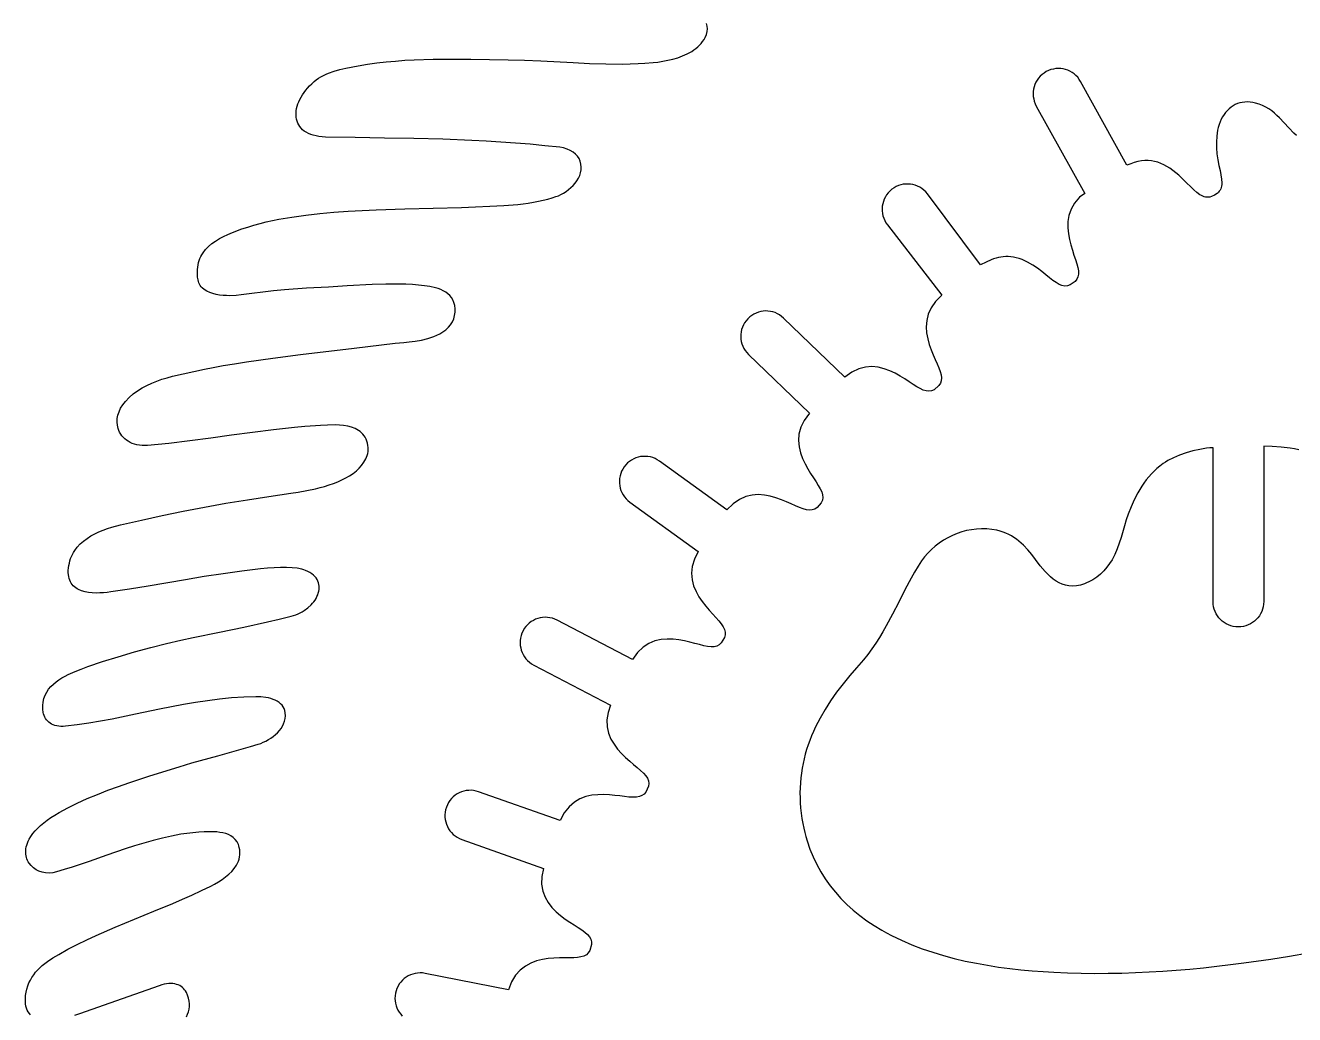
# Model space of a CAD drawing. Extents: x 4 to 246, y 5 to 420.
# Drawn here: x 4.5 to 79.9, y 107.8 to 166.5 of the extents above; entities that cross this region are included whole.
import ezdxf

# ---------------------------------------------------------------- set-up
doc = ezdxf.new("R2010")
doc.units = 0
doc.layers.add('IMPORT_-_TIRANO', color=18, linetype='CONTINUOUS')

msp = doc.modelspace()

# ---------------------------------------------------------------- linework, layer by layer
at = {"layer": 'IMPORT_-_TIRANO'}
for points in [[(4.813, 107.743), (4.738, 107.824), (4.672, 107.915), (4.615, 108.018), (4.569, 108.132), (4.534, 108.258), (4.511, 108.397), (4.5, 108.548), (4.501, 108.712), (4.516, 108.89), (4.545, 109.081), (4.588, 109.277), (4.644, 109.464), (4.713, 109.641), (4.795, 109.81), (4.888, 109.97), (4.992, 110.123), (5.105, 110.269), (5.229, 110.407), (5.361, 110.54), (5.502, 110.667), (5.65, 110.788), (5.805, 110.905), (6.132, 111.126), (6.48, 111.334), (7.027, 111.635), (7.58, 111.921), (8.138, 112.194), (8.7, 112.456), (9.835, 112.952), (10.977, 113.425), (12.121, 113.891), (13.261, 114.363), (13.827, 114.607), (14.39, 114.858), (14.949, 115.118), (15.503, 115.39), (15.733, 115.511), (15.958, 115.641), (16.176, 115.78), (16.382, 115.93), (16.574, 116.089), (16.747, 116.258), (16.9, 116.438), (17.028, 116.628), (17.091, 116.745), (17.144, 116.866), (17.185, 116.992), (17.215, 117.121), (17.232, 117.253), (17.236, 117.39), (17.225, 117.531), (17.2, 117.675), (17.175, 117.771), (17.144, 117.86), (17.107, 117.944), (17.064, 118.021), (16.963, 118.157), (16.843, 118.272), (16.706, 118.366), (16.555, 118.442), (16.392, 118.502), (16.22, 118.546), (16.041, 118.578), (15.857, 118.599), (15.485, 118.613), (15.123, 118.604), (14.79, 118.584), (14.261, 118.537), (13.723, 118.461), (13.179, 118.361), (12.631, 118.238), (12.079, 118.097), (11.527, 117.941), (10.975, 117.772), (10.426, 117.595), (9.343, 117.224), (8.292, 116.856), (7.287, 116.515), (6.807, 116.363), (6.343, 116.227), (6.12, 116.179), (5.902, 116.162), (5.692, 116.173), (5.492, 116.212), (5.304, 116.275), (5.13, 116.362), (4.974, 116.471), (4.837, 116.601), (4.722, 116.749), (4.674, 116.829), (4.631, 116.914), (4.595, 117.002), (4.567, 117.094), (4.545, 117.19), (4.531, 117.289), (4.524, 117.391), (4.526, 117.495), (4.536, 117.603), (4.554, 117.713), (4.582, 117.825), (4.619, 117.939), (4.665, 118.055), (4.721, 118.172), (4.819, 118.34), (4.938, 118.506), (5.075, 118.669), (5.232, 118.831), (5.405, 118.99), (5.595, 119.147), (5.801, 119.301), (6.02, 119.454), (6.253, 119.603), (6.498, 119.751), (7.021, 120.037), (7.581, 120.314), (8.169, 120.579), (8.777, 120.833), (9.397, 121.075), (10.021, 121.305), (10.64, 121.523), (11.833, 121.918), (12.908, 122.258), (13.625, 122.475), (14.387, 122.697), (15.931, 123.128), (17.314, 123.512), (17.874, 123.673), (18.31, 123.807), (18.468, 123.862), (18.625, 123.927), (18.779, 124.001), (18.93, 124.083), (19.076, 124.173), (19.215, 124.272), (19.346, 124.378), (19.468, 124.493), (19.579, 124.616), (19.678, 124.746), (19.762, 124.883), (19.832, 125.028), (19.885, 125.18), (19.919, 125.338), (19.934, 125.504), (19.928, 125.676), (19.906, 125.805), (19.866, 125.923), (19.81, 126.031), (19.739, 126.128), (19.654, 126.216), (19.557, 126.294), (19.449, 126.363), (19.33, 126.424), (19.203, 126.475), (19.069, 126.519), (18.929, 126.555), (18.784, 126.583), (18.484, 126.618), (18.181, 126.627), (17.462, 126.607), (16.744, 126.558), (16.026, 126.486), (15.309, 126.394), (14.594, 126.284), (13.88, 126.159), (12.458, 125.883), (11.046, 125.589), (9.645, 125.306), (8.95, 125.176), (8.259, 125.059), (7.572, 124.958), (6.89, 124.876), (6.743, 124.866), (6.606, 124.866), (6.478, 124.876), (6.358, 124.897), (6.248, 124.926), (6.145, 124.964), (6.051, 125.01), (5.966, 125.064), (5.888, 125.124), (5.818, 125.191), (5.757, 125.264), (5.702, 125.343), (5.656, 125.426), (5.617, 125.514), (5.585, 125.606), (5.56, 125.701), (5.531, 125.899), (5.529, 126.104), (5.552, 126.312), (5.6, 126.518), (5.671, 126.719), (5.764, 126.91), (5.879, 127.087), (6.013, 127.246), (6.161, 127.385), (6.32, 127.514), (6.489, 127.632), (6.668, 127.742), (6.855, 127.845), (7.049, 127.942), (7.454, 128.123), (7.815, 128.268), (8.208, 128.416), (9.073, 128.713), (10.01, 129.006), (10.983, 129.287), (11.953, 129.55), (12.882, 129.786), (13.734, 129.989), (14.47, 130.151), (16.031, 130.472), (17.477, 130.769), (18.871, 131.071), (19.569, 131.231), (20.277, 131.403), (20.419, 131.443), (20.556, 131.491), (20.689, 131.545), (20.817, 131.605), (20.94, 131.672), (21.057, 131.745), (21.274, 131.904), (21.464, 132.081), (21.549, 132.175), (21.626, 132.271), (21.696, 132.37), (21.757, 132.471), (21.811, 132.574), (21.855, 132.677), (21.891, 132.782), (21.917, 132.887), (21.934, 132.991), (21.94, 133.095), (21.937, 133.198), (21.923, 133.299), (21.898, 133.398), (21.862, 133.495), (21.815, 133.588), (21.756, 133.679), (21.685, 133.766), (21.601, 133.848), (21.505, 133.926), (21.396, 133.999), (21.273, 134.066), (21.137, 134.127), (21.027, 134.166), (20.906, 134.2), (20.637, 134.253), (20.333, 134.285), (20, 134.299), (19.642, 134.298), (19.264, 134.283), (18.871, 134.255), (18.466, 134.217), (17.351, 134.087), (16.236, 133.933), (15.123, 133.762), (14.011, 133.579), (11.788, 133.202), (10.677, 133.02), (9.567, 132.85), (9.358, 132.823), (9.14, 132.802), (8.917, 132.789), (8.693, 132.787), (8.469, 132.797), (8.25, 132.821), (8.04, 132.861), (7.841, 132.919), (7.656, 132.997), (7.571, 133.045), (7.49, 133.098), (7.415, 133.157), (7.345, 133.222), (7.282, 133.294), (7.225, 133.373), (7.176, 133.458), (7.133, 133.551), (7.099, 133.651), (7.073, 133.76), (7.056, 133.876), (7.047, 134), (7.049, 134.133), (7.06, 134.274), (7.081, 134.421), (7.109, 134.563), (7.145, 134.699), (7.188, 134.83), (7.238, 134.955), (7.295, 135.076), (7.357, 135.191), (7.426, 135.302), (7.581, 135.51), (7.756, 135.7), (7.95, 135.873), (8.16, 136.03), (8.384, 136.172), (8.62, 136.3), (8.865, 136.416), (9.118, 136.519), (9.376, 136.612), (9.636, 136.694), (10.156, 136.833), (11.386, 137.119), (12.627, 137.39), (13.876, 137.645), (15.135, 137.885), (16.402, 138.112), (17.677, 138.325), (18.959, 138.526), (20.249, 138.714), (20.704, 138.783), (21.203, 138.87), (21.728, 138.98), (21.996, 139.046), (22.264, 139.119), (22.529, 139.2), (22.791, 139.29), (23.046, 139.389), (23.292, 139.498), (23.528, 139.618), (23.751, 139.749), (23.959, 139.891), (24.15, 140.046), (24.312, 140.199), (24.462, 140.367), (24.597, 140.55), (24.656, 140.647), (24.708, 140.747), (24.754, 140.851), (24.792, 140.958), (24.821, 141.07), (24.841, 141.184), (24.85, 141.303), (24.849, 141.425), (24.837, 141.551), (24.812, 141.68), (24.776, 141.806), (24.731, 141.923), (24.676, 142.03), (24.612, 142.128), (24.541, 142.217), (24.462, 142.298), (24.376, 142.371), (24.284, 142.437), (24.186, 142.495), (24.084, 142.547), (23.865, 142.631), (23.634, 142.692), (23.393, 142.734), (23.149, 142.759), (22.905, 142.769), (22.437, 142.761), (22.028, 142.733), (21.714, 142.708), (21.091, 142.666), (20.469, 142.613), (19.227, 142.482), (17.985, 142.326), (16.744, 142.156), (15.502, 141.982), (14.258, 141.817), (13.01, 141.669), (12.385, 141.606), (11.758, 141.551), (11.588, 141.543), (11.425, 141.547), (11.269, 141.563), (11.121, 141.589), (10.98, 141.626), (10.847, 141.672), (10.722, 141.727), (10.606, 141.792), (10.498, 141.864), (10.399, 141.944), (10.31, 142.031), (10.229, 142.125), (10.158, 142.225), (10.097, 142.331), (10.046, 142.442), (10.004, 142.557), (9.961, 142.744), (9.944, 142.938), (9.955, 143.139), (9.992, 143.343), (10.059, 143.549), (10.155, 143.755), (10.281, 143.958), (10.438, 144.158), (10.665, 144.393), (10.907, 144.604), (11.164, 144.794), (11.433, 144.963), (11.713, 145.113), (12.003, 145.247), (12.302, 145.367), (12.607, 145.473), (12.918, 145.568), (13.233, 145.653), (13.871, 145.804), (14.508, 145.939), (15.133, 146.073), (15.648, 146.18), (16.243, 146.289), (16.906, 146.4), (17.625, 146.511), (19.186, 146.732), (20.835, 146.946), (24.026, 147.329), (26.458, 147.611), (26.959, 147.658), (27.284, 147.692), (27.64, 147.74), (28.013, 147.806), (28.39, 147.896), (28.575, 147.952), (28.755, 148.016), (28.929, 148.088), (29.095, 148.169), (29.29, 148.285), (29.463, 148.416), (29.614, 148.56), (29.743, 148.717), (29.847, 148.886), (29.927, 149.066), (29.981, 149.255), (30.009, 149.454), (30.011, 149.665), (29.989, 149.857), (29.945, 150.03), (29.88, 150.185), (29.796, 150.323), (29.695, 150.446), (29.58, 150.554), (29.452, 150.648), (29.312, 150.729), (29.164, 150.799), (29.009, 150.858), (28.848, 150.908), (28.52, 150.984), (28.194, 151.033), (27.844, 151.07), (27.475, 151.097), (27.092, 151.114), (26.698, 151.123), (25.892, 151.121), (25.089, 151.098), (23.61, 151.02), (22.504, 150.953), (21.187, 150.88), (19.88, 150.783), (19.231, 150.723), (18.587, 150.654), (17.948, 150.575), (17.314, 150.486), (17.007, 150.452), (16.638, 150.439), (16.439, 150.443), (16.235, 150.456), (16.03, 150.479), (15.828, 150.514), (15.632, 150.561), (15.447, 150.623), (15.275, 150.701), (15.12, 150.796), (14.986, 150.909), (14.929, 150.973), (14.878, 151.042), (14.834, 151.116), (14.797, 151.195), (14.769, 151.28), (14.749, 151.371), (14.726, 151.536), (14.713, 151.695), (14.709, 151.848), (14.715, 151.995), (14.728, 152.136), (14.751, 152.272), (14.781, 152.402), (14.82, 152.527), (14.865, 152.647), (14.919, 152.763), (14.979, 152.873), (15.045, 152.979), (15.198, 153.178), (15.374, 153.361), (15.571, 153.529), (15.786, 153.684), (16.018, 153.826), (16.264, 153.957), (16.521, 154.079), (16.788, 154.192), (17.341, 154.398), (17.699, 154.516), (18.062, 154.625), (18.429, 154.725), (18.8, 154.816), (19.175, 154.899), (19.552, 154.974), (20.314, 155.103), (21.145, 155.217), (21.979, 155.311), (22.815, 155.388), (23.653, 155.45), (24.492, 155.498), (25.333, 155.536), (27.017, 155.591), (28.703, 155.632), (30.387, 155.678), (31.229, 155.709), (32.069, 155.748), (32.907, 155.798), (33.744, 155.861), (34.047, 155.892), (34.354, 155.934), (34.66, 155.986), (34.96, 156.044), (35.248, 156.108), (35.519, 156.177), (35.769, 156.247), (35.99, 156.318), (36.141, 156.376), (36.294, 156.448), (36.447, 156.532), (36.597, 156.629), (36.744, 156.737), (36.884, 156.856), (37.015, 156.984), (37.135, 157.121), (37.242, 157.265), (37.334, 157.416), (37.408, 157.574), (37.462, 157.736), (37.494, 157.903), (37.502, 158.074), (37.484, 158.247), (37.436, 158.422), (37.367, 158.576), (37.272, 158.72), (37.153, 158.85), (37.011, 158.966), (36.845, 159.065), (36.658, 159.146), (36.45, 159.207), (36.222, 159.246), (35.339, 159.344), (34.462, 159.428), (33.59, 159.501), (32.722, 159.562), (31.858, 159.614), (30.996, 159.657), (29.277, 159.722), (27.556, 159.765), (25.829, 159.797), (24.087, 159.825), (22.323, 159.859), (22.12, 159.869), (21.93, 159.89), (21.753, 159.921), (21.589, 159.961), (21.438, 160.011), (21.3, 160.07), (21.174, 160.137), (21.06, 160.211), (20.959, 160.294), (20.869, 160.382), (20.792, 160.478), (20.726, 160.579), (20.672, 160.686), (20.629, 160.798), (20.598, 160.914), (20.578, 161.035), (20.568, 161.159), (20.57, 161.287), (20.582, 161.417), (20.605, 161.55), (20.638, 161.684), (20.681, 161.82), (20.734, 161.956), (20.797, 162.093), (20.87, 162.23), (20.953, 162.367), (21.045, 162.502), (21.146, 162.636), (21.257, 162.768), (21.376, 162.898), (21.505, 163.025), (21.642, 163.149), (21.772, 163.254), (21.908, 163.35), (22.049, 163.438), (22.196, 163.518), (22.347, 163.591), (22.503, 163.657), (22.828, 163.772), (23.169, 163.868), (23.523, 163.949), (24.261, 164.089), (24.811, 164.18), (25.364, 164.256), (25.918, 164.319), (26.473, 164.37), (27.029, 164.411), (27.587, 164.441), (28.703, 164.477), (29.822, 164.487), (30.94, 164.478), (33.171, 164.441), (34.131, 164.416), (35.094, 164.375), (37.027, 164.274), (37.994, 164.229), (38.959, 164.2), (39.922, 164.193), (40.402, 164.2), (40.88, 164.216), (41.273, 164.236), (41.771, 164.278), (42.048, 164.311), (42.336, 164.355), (42.632, 164.412), (42.931, 164.482), (43.228, 164.569), (43.518, 164.674), (43.797, 164.798), (44.06, 164.943), (44.185, 165.025), (44.303, 165.112), (44.415, 165.205), (44.52, 165.305), (44.618, 165.412), (44.708, 165.525), (44.789, 165.646), (44.861, 165.774), (44.936, 165.951), (44.978, 166.121), (44.989, 166.284), (44.972, 166.44), (44.931, 166.589)], [(79.963, 159.944), (79.809, 160.092), (79.517, 160.398), (79.235, 160.704), (78.951, 161.001), (78.804, 161.142), (78.651, 161.277), (78.491, 161.404), (78.323, 161.522), (78.144, 161.63), (77.953, 161.726), (77.748, 161.808), (77.528, 161.876), (77.364, 161.912), (77.204, 161.934), (77.048, 161.942), (76.895, 161.936), (76.747, 161.917), (76.603, 161.884), (76.464, 161.839), (76.331, 161.782), (76.203, 161.712), (76.082, 161.631), (75.966, 161.538), (75.858, 161.434), (75.757, 161.319), (75.663, 161.194), (75.576, 161.058), (75.498, 160.913), (75.427, 160.755), (75.367, 160.594), (75.318, 160.428), (75.277, 160.259), (75.247, 160.088), (75.224, 159.914), (75.204, 159.562), (75.211, 159.207), (75.242, 158.854), (75.293, 158.507), (75.359, 158.169), (75.423, 157.874), (75.477, 157.605), (75.513, 157.36), (75.526, 157.142), (75.523, 157.043), (75.511, 156.95), (75.492, 156.863), (75.463, 156.781), (75.426, 156.706), (75.379, 156.635), (75.334, 156.575), (75.303, 156.545), (75.256, 156.509), (75.086, 156.409), (74.909, 156.319), (74.812, 156.289), (74.737, 156.283), (74.652, 156.281), (74.568, 156.291), (74.485, 156.311), (74.401, 156.342), (74.316, 156.382), (74.231, 156.433), (74.054, 156.56), (73.867, 156.724), (73.669, 156.914), (73.455, 157.126), (73.224, 157.354), (72.973, 157.59), (72.797, 157.741), (72.621, 157.879), (72.444, 158.004), (72.266, 158.116), (72.087, 158.213), (71.905, 158.295), (71.721, 158.362), (71.535, 158.412), (71.345, 158.447), (71.152, 158.464), (70.954, 158.464), (70.753, 158.445), (70.547, 158.408), (70.335, 158.352), (70.119, 158.276), (69.896, 158.18), (67.146, 163.152), (67.065, 163.282), (66.973, 163.402), (66.871, 163.51), (66.76, 163.606), (66.641, 163.69), (66.515, 163.762), (66.383, 163.822), (66.247, 163.868), (66.106, 163.901), (65.963, 163.921), (65.819, 163.927), (65.673, 163.919), (65.528, 163.896), (65.384, 163.859), (65.242, 163.807), (65.104, 163.739), (64.973, 163.658), (64.854, 163.566), (64.746, 163.464), (64.65, 163.353), (64.565, 163.234), (64.493, 163.108), (64.434, 162.976), (64.388, 162.84), (64.354, 162.7), (64.335, 162.557), (64.329, 162.412), (64.337, 162.266), (64.36, 162.121), (64.397, 161.977), (64.449, 161.835), (64.517, 161.697), (67.394, 156.496), (67.075, 156.279), (66.781, 155.931), (66.579, 155.572), (66.454, 155.206), (66.394, 154.838), (66.385, 154.475), (66.418, 154.12), (66.48, 153.777), (66.563, 153.449), (66.656, 153.139), (66.752, 152.849), (66.841, 152.58), (66.919, 152.333), (66.978, 152.109), (67.012, 151.906), (67.018, 151.723), (66.99, 151.562), (66.927, 151.417), (66.824, 151.286), (66.519, 151.074), (66.361, 151.022), (66.203, 151.012), (66.041, 151.041), (65.872, 151.11), (65.695, 151.213), (65.504, 151.344), (65.299, 151.503), (65.077, 151.681), (64.838, 151.87), (64.579, 152.064), (64.3, 152.255), (64, 152.432), (63.677, 152.586), (63.498, 152.642), (63.327, 152.687), (63.163, 152.722), (63.005, 152.745), (62.851, 152.757), (62.702, 152.759), (62.555, 152.751), (62.411, 152.733), (62.267, 152.706), (62.123, 152.669), (61.979, 152.622), (61.833, 152.567), (61.531, 152.431), (61.209, 152.261), (58.051, 156.489), (57.951, 156.605), (57.841, 156.709), (57.724, 156.8), (57.599, 156.878), (57.469, 156.943), (57.333, 156.995), (57.194, 157.033), (57.052, 157.058), (56.908, 157.069), (56.764, 157.066), (56.62, 157.05), (56.478, 157.019), (56.338, 156.974), (56.201, 156.915), (56.07, 156.842), (55.944, 156.754), (55.827, 156.653), (55.723, 156.544), (55.632, 156.426), (55.554, 156.302), (55.489, 156.171), (55.438, 156.036), (55.399, 155.897), (55.374, 155.755), (55.363, 155.611), (55.366, 155.467), (55.382, 155.323), (55.413, 155.18), (55.458, 155.04), (55.517, 154.904), (55.59, 154.772), (55.678, 154.646), (58.902, 150.461), (58.528, 150.093), (58.267, 149.72), (58.099, 149.344), (58.008, 148.967), (57.981, 148.596), (58.006, 148.234), (58.072, 147.882), (58.165, 147.548), (58.278, 147.228), (58.399, 146.928), (58.521, 146.648), (58.635, 146.388), (58.735, 146.149), (58.814, 145.93), (58.867, 145.732), (58.89, 145.552), (58.877, 145.388), (58.827, 145.238), (58.737, 145.099), (58.453, 144.859), (58.3, 144.793), (58.143, 144.768), (57.98, 144.783), (57.806, 144.836), (57.618, 144.921), (57.417, 145.036), (57.198, 145.175), (56.962, 145.331), (56.706, 145.497), (56.43, 145.668), (56.134, 145.832), (55.819, 145.98), (55.484, 146.102), (55.13, 146.188), (54.76, 146.225), (54.374, 146.197), (53.975, 146.094), (53.564, 145.9), (53.146, 145.598), (49.513, 149.11), (49.397, 149.211), (49.274, 149.298), (49.145, 149.371), (49.01, 149.431), (48.872, 149.476), (48.73, 149.508), (48.587, 149.526), (48.443, 149.53), (48.299, 149.521), (48.157, 149.497), (48.016, 149.461), (47.88, 149.41), (47.748, 149.346), (47.621, 149.268), (47.501, 149.176), (47.389, 149.071), (47.288, 148.955), (47.201, 148.831), (47.127, 148.702), (47.068, 148.568), (47.022, 148.429), (46.991, 148.288), (46.973, 148.144), (46.968, 148), (46.978, 147.856), (47.001, 147.714), (47.038, 147.574), (47.089, 147.437), (47.153, 147.305), (47.231, 147.178), (47.323, 147.058), (47.428, 146.946), (51.042, 143.465), (50.726, 143.033), (50.53, 142.623), (50.425, 142.224), (50.397, 141.838), (50.432, 141.467), (50.516, 141.113), (50.637, 140.778), (50.785, 140.462), (50.948, 140.166), (51.116, 139.89), (51.282, 139.633), (51.438, 139.396), (51.575, 139.175), (51.689, 138.974), (51.774, 138.787), (51.825, 138.613), (51.839, 138.448), (51.815, 138.292), (51.748, 138.14), (51.507, 137.857), (51.368, 137.767), (51.217, 137.718), (51.053, 137.706), (50.873, 137.728), (50.674, 137.782), (50.456, 137.863), (50.218, 137.963), (49.959, 138.079), (49.679, 138.202), (49.379, 138.325), (49.061, 138.438), (48.725, 138.533), (48.375, 138.599), (48.012, 138.626), (47.641, 138.601), (47.264, 138.511), (46.888, 138.344), (46.515, 138.086), (46.151, 137.72), (42.145, 140.619), (42.016, 140.702), (41.882, 140.771), (41.743, 140.825), (41.602, 140.865), (41.458, 140.89), (41.314, 140.901), (41.17, 140.899), (41.026, 140.882), (40.885, 140.852), (40.748, 140.809), (40.614, 140.753), (40.486, 140.683), (40.365, 140.601), (40.25, 140.506), (40.145, 140.398), (40.049, 140.278), (39.965, 140.149), (39.897, 140.014), (39.843, 139.876), (39.803, 139.734), (39.778, 139.591), (39.766, 139.446), (39.769, 139.302), (39.785, 139.158), (39.815, 139.017), (39.858, 138.88), (39.915, 138.746), (39.985, 138.618), (40.067, 138.496), (40.162, 138.382), (40.27, 138.277), (40.39, 138.181), (44.439, 135.252), (44.216, 134.806), (44.088, 134.37), (44.047, 133.96), (44.081, 133.575), (44.174, 133.215), (44.313, 132.878), (44.486, 132.567), (44.682, 132.278), (44.89, 132.012), (45.101, 131.765), (45.304, 131.538), (45.496, 131.329), (45.667, 131.134), (45.811, 130.953), (45.925, 130.781), (46.003, 130.617), (46.043, 130.457), (46.044, 130.299), (46.002, 130.138), (45.809, 129.821), (45.685, 129.71), (45.545, 129.637), (45.385, 129.599), (45.204, 129.593), (44.999, 129.615), (44.771, 129.659), (44.52, 129.721), (44.245, 129.794), (43.95, 129.871), (43.634, 129.944), (43.302, 130.006), (42.956, 130.046), (42.599, 130.055), (42.237, 130.024), (41.874, 129.941), (41.517, 129.792), (41.171, 129.568), (40.843, 129.253), (40.542, 128.834), (36.069, 131.175), (35.929, 131.24), (35.787, 131.288), (35.642, 131.322), (35.496, 131.341), (35.351, 131.346), (35.206, 131.336), (35.064, 131.313), (34.924, 131.276), (34.789, 131.227), (34.659, 131.164), (34.535, 131.089), (34.418, 131.002), (34.309, 130.903), (34.21, 130.793), (34.121, 130.671), (34.043, 130.539), (33.979, 130.399), (33.93, 130.256), (33.896, 130.111), (33.877, 129.966), (33.872, 129.82), (33.882, 129.675), (33.905, 129.533), (33.941, 129.393), (33.991, 129.258), (34.054, 129.128), (34.129, 129.004), (34.216, 128.887), (34.315, 128.778), (34.425, 128.679), (34.547, 128.59), (34.68, 128.512), (39.238, 126.135), (39.093, 125.701), (39.025, 125.252), (39.04, 124.84), (39.125, 124.462), (39.266, 124.117), (39.448, 123.804), (39.661, 123.518), (39.894, 123.258), (40.136, 123.021), (40.378, 122.805), (40.61, 122.608), (40.828, 122.426), (41.023, 122.257), (41.191, 122.095), (41.327, 121.941), (41.426, 121.789), (41.487, 121.635), (41.508, 121.479), (41.49, 121.314), (41.341, 120.973), (41.233, 120.847), (41.103, 120.756), (40.949, 120.697), (40.771, 120.667), (40.565, 120.661), (40.333, 120.674), (40.076, 120.702), (39.794, 120.737), (39.491, 120.774), (39.168, 120.804), (38.831, 120.821), (38.482, 120.814), (38.127, 120.776), (37.773, 120.697), (37.425, 120.565), (37.09, 120.372), (36.778, 120.102), (36.495, 119.746), (36.253, 119.291), (31.409, 120.988), (31.261, 121.032), (31.113, 121.06), (30.965, 121.073), (30.818, 121.071), (30.673, 121.055), (30.531, 121.025), (30.393, 120.982), (30.26, 120.926), (30.133, 120.857), (30.014, 120.777), (29.901, 120.685), (29.798, 120.582), (29.705, 120.469), (29.622, 120.345), (29.551, 120.212), (29.493, 120.07), (29.449, 119.923), (29.421, 119.775), (29.408, 119.627), (29.41, 119.48), (29.426, 119.335), (29.456, 119.193), (29.499, 119.055), (29.555, 118.923), (29.623, 118.796), (29.703, 118.676), (29.795, 118.564), (29.898, 118.46), (30.011, 118.367), (30.135, 118.284), (30.268, 118.213), (30.41, 118.155), (35.256, 116.436), (35.16, 115.952), (35.15, 115.498), (35.22, 115.091), (35.353, 114.729), (35.539, 114.405), (35.761, 114.117), (36.01, 113.863), (36.275, 113.635), (36.546, 113.433), (36.814, 113.251), (37.071, 113.087), (37.31, 112.934), (37.526, 112.791), (37.713, 112.654), (37.869, 112.518), (37.987, 112.381), (38.068, 112.238), (38.11, 112.086), (38.112, 111.919), (38.01, 111.562), (37.92, 111.422), (37.803, 111.315), (37.659, 111.236), (37.485, 111.182), (37.282, 111.15), (37.051, 111.133), (36.792, 111.126), (36.508, 111.124), (36.202, 111.121), (35.879, 111.109), (35.542, 111.08), (35.197, 111.028), (34.851, 110.943), (34.51, 110.818), (34.182, 110.641), (33.876, 110.405), (33.602, 110.096), (33.369, 109.706), (33.188, 109.223), (28.234, 110.207), (28.082, 110.229), (27.931, 110.236), (27.783, 110.227), (27.638, 110.205), (27.497, 110.168), (27.361, 110.118), (27.23, 110.056), (27.107, 109.981), (26.991, 109.896), (26.884, 109.799), (26.786, 109.692), (26.698, 109.576), (26.622, 109.45), (26.558, 109.316), (26.506, 109.174), (26.469, 109.025), (26.447, 108.873), (26.44, 108.722), (26.448, 108.574), (26.471, 108.429), (26.508, 108.288), (26.557, 108.151), (26.62, 108.021), (26.694, 107.898), (26.78, 107.782), (26.876, 107.675)], [(80.104, 141.295), (79.842, 141.343), (79.578, 141.384), (79.049, 141.443), (78.525, 141.479), (78.014, 141.5), (78.014, 132.274), (78.006, 132.12), (77.983, 131.971), (77.946, 131.827), (77.896, 131.689), (77.832, 131.558), (77.757, 131.434), (77.671, 131.318), (77.574, 131.212), (77.467, 131.115), (77.351, 131.028), (77.227, 130.953), (77.096, 130.89), (76.958, 130.839), (76.814, 130.802), (76.665, 130.779), (76.511, 130.772), (76.357, 130.779), (76.208, 130.802), (76.064, 130.839), (75.926, 130.89), (75.795, 130.953), (75.671, 131.028), (75.555, 131.115), (75.449, 131.212), (75.352, 131.318), (75.265, 131.434), (75.19, 131.558), (75.127, 131.689), (75.076, 131.827), (75.039, 131.971), (75.016, 132.12), (75.009, 132.274), (75.009, 141.41), (74.816, 141.398), (74.619, 141.379), (74.215, 141.316), (73.807, 141.225), (73.404, 141.108), (73.017, 140.971), (72.654, 140.816), (72.327, 140.647), (72.179, 140.558), (72.044, 140.467), (71.856, 140.326), (71.677, 140.176), (71.507, 140.018), (71.345, 139.853), (71.192, 139.681), (71.046, 139.503), (70.908, 139.318), (70.778, 139.128), (70.655, 138.933), (70.539, 138.733), (70.326, 138.321), (70.138, 137.896), (69.971, 137.461), (69.859, 137.125), (69.756, 136.782), (69.553, 136.087), (69.443, 135.743), (69.32, 135.406), (69.179, 135.079), (69.1, 134.92), (69.014, 134.765), (68.87, 134.539), (68.705, 134.319), (68.521, 134.11), (68.32, 133.914), (68.103, 133.735), (67.873, 133.576), (67.63, 133.441), (67.505, 133.384), (67.378, 133.334), (67.13, 133.258), (66.894, 133.213), (66.669, 133.198), (66.456, 133.211), (66.252, 133.248), (66.057, 133.31), (65.872, 133.392), (65.694, 133.495), (65.523, 133.614), (65.359, 133.75), (65.201, 133.898), (65.048, 134.059), (64.754, 134.406), (64.473, 134.776), (64.249, 135.069), (64.01, 135.352), (63.755, 135.618), (63.621, 135.743), (63.483, 135.862), (63.339, 135.975), (63.191, 136.079), (63.037, 136.176), (62.878, 136.263), (62.712, 136.342), (62.541, 136.409), (62.364, 136.466), (62.18, 136.511), (61.876, 136.563), (61.573, 136.592), (61.271, 136.598), (60.971, 136.583), (60.673, 136.546), (60.38, 136.489), (60.092, 136.412), (59.81, 136.315), (59.534, 136.2), (59.267, 136.068), (59.008, 135.918), (58.758, 135.751), (58.52, 135.568), (58.293, 135.37), (58.079, 135.157), (57.878, 134.93), (57.706, 134.701), (57.494, 134.374), (57.287, 134.027), (57.089, 133.676), (56.71, 132.966), (56.345, 132.251), (55.98, 131.537), (55.602, 130.83), (55.405, 130.482), (55.199, 130.138), (54.983, 129.8), (54.757, 129.468), (54.517, 129.143), (54.263, 128.826), (53.845, 128.338), (53.453, 127.886), (53.042, 127.391), (52.658, 126.891), (52.301, 126.387), (51.973, 125.876), (51.675, 125.36), (51.537, 125.099), (51.408, 124.836), (51.286, 124.572), (51.172, 124.306), (51.066, 124.037), (50.969, 123.767), (50.881, 123.494), (50.8, 123.219), (50.729, 122.942), (50.666, 122.662), (50.613, 122.38), (50.568, 122.096), (50.533, 121.809), (50.507, 121.519), (50.491, 121.226), (50.484, 120.931), (50.488, 120.632), (50.5, 120.331), (50.523, 120.027), (50.557, 119.719), (50.6, 119.408), (50.654, 119.094), (50.707, 118.833), (50.766, 118.576), (50.833, 118.323), (50.906, 118.075), (51.071, 117.589), (51.263, 117.121), (51.48, 116.668), (51.721, 116.232), (51.986, 115.813), (52.274, 115.41), (52.585, 115.023), (52.918, 114.652), (53.273, 114.298), (53.648, 113.96), (54.043, 113.638), (54.458, 113.333), (54.892, 113.043), (55.344, 112.77), (55.63, 112.61), (55.921, 112.457), (56.513, 112.17), (57.119, 111.908), (57.737, 111.67), (58.366, 111.456), (59.003, 111.263), (59.649, 111.091), (60.3, 110.938), (60.957, 110.803), (61.617, 110.686), (62.279, 110.584), (62.941, 110.498), (63.602, 110.424), (64.261, 110.364), (64.916, 110.314), (65.566, 110.275), (66.371, 110.239), (67.178, 110.216), (67.984, 110.206), (68.791, 110.209), (69.598, 110.225), (70.405, 110.251), (71.212, 110.289), (72.018, 110.338), (72.823, 110.397), (73.628, 110.465), (74.432, 110.543), (75.235, 110.629), (76.037, 110.724), (76.837, 110.826), (78.433, 111.052), (79.556, 111.231), (80.671, 111.426)], [(14.062, 107.632), (14.13, 107.777), (14.182, 107.926), (14.219, 108.079), (14.239, 108.237), (14.241, 108.399), (14.225, 108.564), (14.189, 108.732), (14.133, 108.904), (14.055, 109.079), (14.008, 109.161), (13.955, 109.237), (13.894, 109.308), (13.826, 109.372), (13.75, 109.429), (13.668, 109.479), (13.578, 109.521), (13.48, 109.554), (13.376, 109.579), (13.263, 109.595), (13.144, 109.601), (13.017, 109.596), (12.882, 109.581), (12.74, 109.556), (12.591, 109.518), (12.434, 109.469), (10.25, 108.703), (7.703, 107.806), (7.422, 107.713)]]:
    msp.add_lwpolyline(points, dxfattribs=at)

doc.saveas('drawing.dxf')
